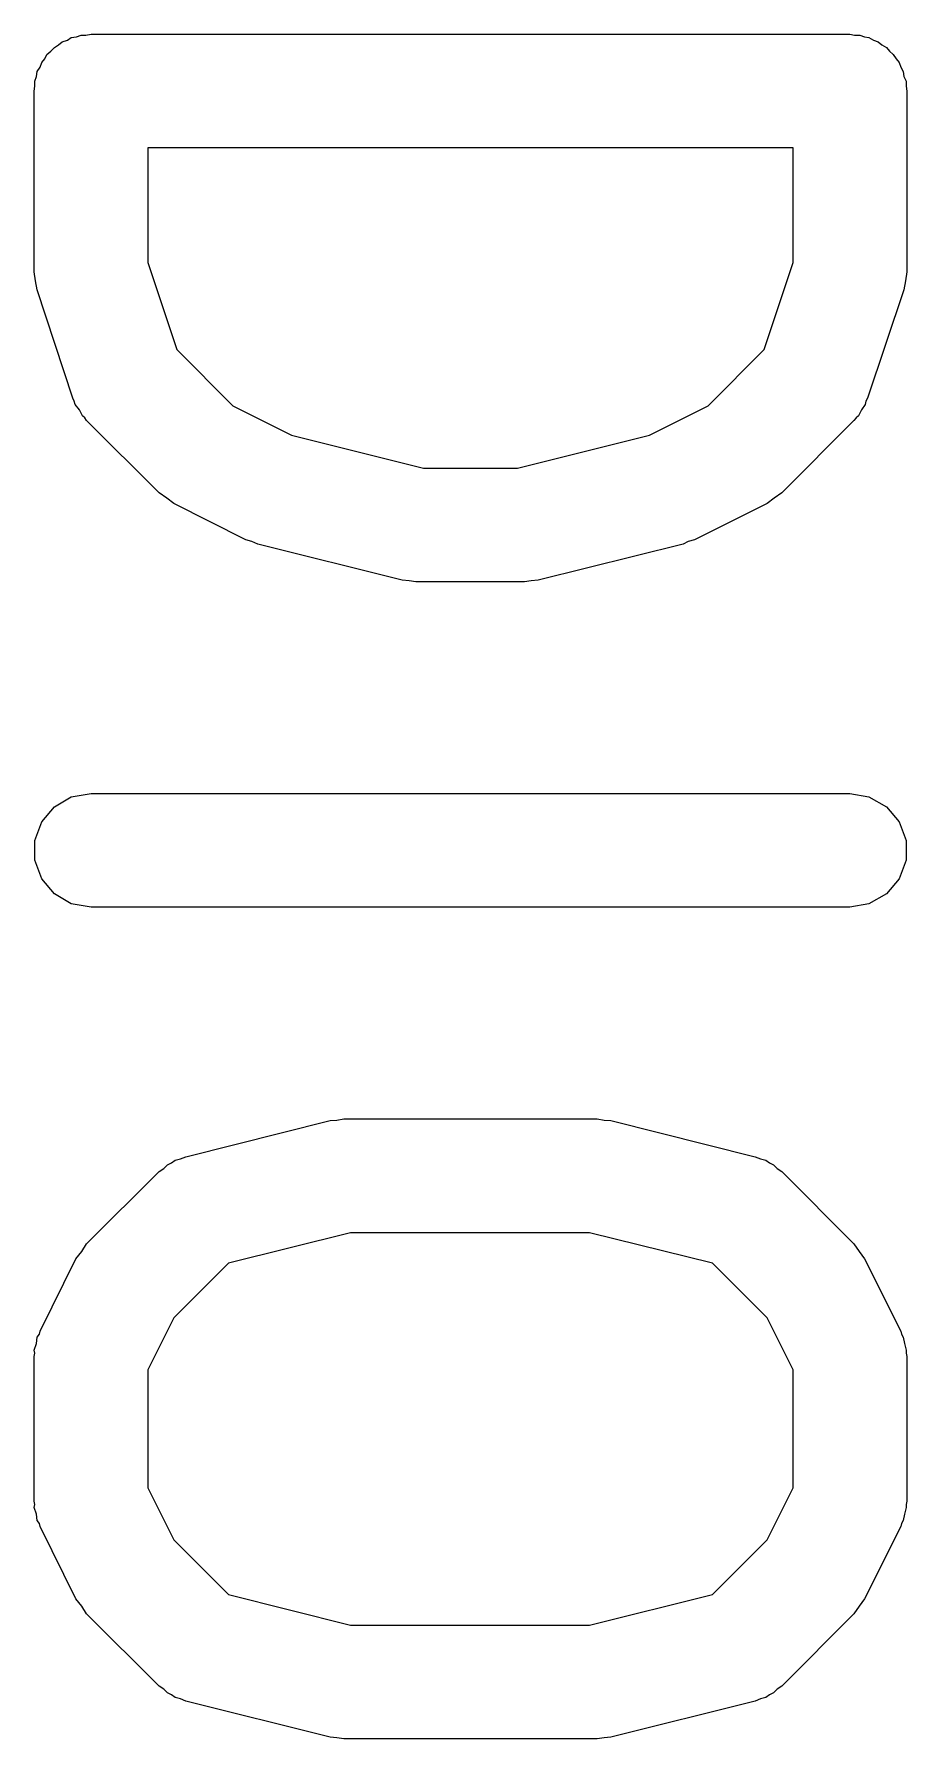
# Model space of a CAD drawing. Extents: x 26 to 276, y -105 to -8.
# Drawn here: x 199.819 to 200.969, y -59.109 to -56.863 of the extents above; entities that cross this region are included whole.
import ezdxf

# ---------------------------------------------------------------- set-up
doc = ezdxf.new("R2010")
doc.units = 0
doc.header["$MEASUREMENT"] = 0
doc.layers.add('BLACK', color=7, linetype='CONTINUOUS')

msp = doc.modelspace()

# ---------------------------------------------------------------- linework, layer by layer
at = {"layer": 'Black'}
for p, q in [((199.851, -56.8776), (199.856, -56.8734)), ((199.856, -56.8734), (199.863, -56.8711)), ((199.863, -56.8711), (199.868, -56.8679)), ((199.868, -56.8679), (199.875, -56.8667)), ((199.875, -56.8667), (199.881, -56.8645)), ((199.881, -56.8645), (199.887, -56.8645)), ((199.887, -56.8645), (199.894, -56.8633)), ((199.894, -56.8633), (200.894, -56.8633)), ((200.894, -56.8633), (200.9, -56.8645)), ((200.9, -56.8645), (200.907, -56.8645)), ((200.907, -56.8645), (200.913, -56.8667)), ((200.913, -56.8667), (200.919, -56.8679)), ((200.919, -56.8679), (200.925, -56.8711)), ((200.925, -56.8711), (200.931, -56.8734)), ((200.931, -56.8734), (200.936, -56.8776)), ((199.829, -56.9008), (199.833, -56.8958)), ((199.833, -56.8958), (199.836, -56.8901)), ((199.836, -56.8901), (199.841, -56.8859)), ((199.841, -56.8859), (199.846, -56.8809)), ((199.846, -56.8809), (199.851, -56.8776)), ((200.936, -56.8776), (200.942, -56.8809)), ((200.942, -56.8809), (200.946, -56.8859)), ((200.946, -56.8859), (200.951, -56.8901)), ((200.951, -56.8901), (200.955, -56.8958)), ((200.955, -56.8958), (200.959, -56.9008)), ((199.822, -56.9191), (199.823, -56.9127)), ((199.823, -56.9127), (199.827, -56.907)), ((199.827, -56.907), (199.829, -56.9008)), ((200.959, -56.9008), (200.961, -56.907)), ((200.961, -56.907), (200.964, -56.9127)), ((200.964, -56.9127), (200.965, -56.9191)), ((199.819, -56.9383), (199.82, -56.9319)), ((199.819, -57.1764), (199.819, -56.9383)), ((199.82, -56.9253), (199.822, -56.9191)), ((199.82, -56.9319), (199.82, -56.9253)), ((200.965, -56.9191), (200.968, -56.9253)), ((200.968, -56.9253), (200.968, -56.9319)), ((200.968, -56.9319), (200.969, -56.9383)), ((200.969, -56.9383), (200.969, -57.1764)), ((199.969, -57.0133), (199.969, -57.1643)), ((200.819, -57.0133), (199.969, -57.0133)), ((200.819, -57.1643), (200.819, -57.0133)), ((199.969, -57.1643), (200.007, -57.2788)), ((200.781, -57.2788), (200.819, -57.1643)), ((199.821, -57.1883), (199.819, -57.1764)), ((200.969, -57.1764), (200.967, -57.1883)), ((199.823, -57.2001), (199.821, -57.1883)), ((199.87, -57.343), (199.823, -57.2001)), ((200.965, -57.2001), (200.917, -57.343)), ((200.967, -57.1883), (200.965, -57.2001)), ((200.007, -57.2788), (200.081, -57.3529)), ((200.707, -57.3529), (200.781, -57.2788)), ((199.872, -57.3468), (199.87, -57.343)), ((200.917, -57.343), (200.915, -57.3468)), ((199.873, -57.351), (199.872, -57.3468)), ((199.879, -57.3582), (199.873, -57.351)), ((199.883, -57.3659), (199.879, -57.3582)), ((199.886, -57.3688), (199.883, -57.3659)), ((200.081, -57.3529), (200.158, -57.3914)), ((200.63, -57.3914), (200.707, -57.3529)), ((200.905, -57.3659), (200.902, -57.3688)), ((200.909, -57.3582), (200.905, -57.3659)), ((200.914, -57.351), (200.909, -57.3582)), ((200.915, -57.3468), (200.914, -57.351)), ((199.888, -57.3723), (199.886, -57.3688)), ((199.984, -57.4676), (199.888, -57.3723)), ((200.899, -57.3723), (200.804, -57.4676)), ((200.902, -57.3688), (200.899, -57.3723)), ((200.158, -57.3914), (200.332, -57.4348)), ((200.456, -57.4348), (200.63, -57.3914)), ((200.332, -57.4348), (200.456, -57.4348)), ((199.994, -57.4744), (199.984, -57.4676)), ((200.003, -57.4816), (199.994, -57.4744)), ((200.794, -57.4744), (200.785, -57.4816)), ((200.804, -57.4676), (200.794, -57.4744)), ((200.098, -57.5292), (200.003, -57.4816)), ((200.785, -57.4816), (200.689, -57.5292)), ((200.106, -57.5316), (200.098, -57.5292)), ((200.114, -57.5349), (200.106, -57.5316)), ((200.304, -57.5825), (200.114, -57.5349)), ((200.674, -57.5349), (200.483, -57.5825)), ((200.681, -57.5316), (200.674, -57.5349)), ((200.689, -57.5292), (200.681, -57.5316)), ((200.313, -57.5832), (200.304, -57.5825)), ((200.322, -57.5848), (200.313, -57.5832)), ((200.465, -57.5848), (200.322, -57.5848)), ((200.474, -57.5832), (200.465, -57.5848)), ((200.483, -57.5825), (200.474, -57.5832)), ((199.829, -57.9008), (199.846, -57.8809)), ((199.846, -57.8809), (199.868, -57.8679)), ((199.868, -57.8679), (199.894, -57.8633)), ((199.894, -57.8633), (200.894, -57.8633)), ((200.894, -57.8633), (200.919, -57.8679)), ((200.919, -57.8679), (200.942, -57.8809)), ((200.942, -57.8809), (200.959, -57.9008)), ((199.82, -57.9253), (199.829, -57.9008)), ((200.959, -57.9008), (200.968, -57.9253)), ((199.82, -57.9514), (199.82, -57.9253)), ((200.968, -57.9253), (200.968, -57.9514)), ((199.829, -57.9758), (199.82, -57.9514)), ((200.968, -57.9514), (200.959, -57.9758)), ((199.846, -57.9958), (199.829, -57.9758)), ((199.868, -58.0088), (199.846, -57.9958)), ((200.942, -57.9958), (200.919, -58.0088)), ((200.959, -57.9758), (200.942, -57.9958)), ((199.894, -58.0133), (199.868, -58.0088)), ((200.894, -58.0133), (199.894, -58.0133)), ((200.919, -58.0088), (200.894, -58.0133)), ((200.019, -58.3418), (200.209, -58.2941)), ((200.209, -58.2941), (200.218, -58.2935)), ((200.218, -58.2935), (200.227, -58.2919)), ((200.227, -58.2919), (200.561, -58.2919)), ((200.561, -58.2919), (200.57, -58.2935)), ((200.57, -58.2935), (200.579, -58.2941)), ((200.579, -58.2941), (200.769, -58.3418)), ((199.99, -58.3574), (199.995, -58.3524)), ((199.995, -58.3524), (200, -58.35)), ((200, -58.35), (200.005, -58.3465)), ((200.005, -58.3465), (200.012, -58.3447)), ((200.012, -58.3447), (200.019, -58.3418)), ((200.769, -58.3418), (200.776, -58.3447)), ((200.776, -58.3447), (200.783, -58.3465)), ((200.783, -58.3465), (200.788, -58.35)), ((200.788, -58.35), (200.793, -58.3524)), ((200.793, -58.3524), (200.798, -58.3574)), ((199.888, -58.4567), (199.984, -58.3615)), ((199.984, -58.3615), (199.99, -58.3574)), ((200.798, -58.3574), (200.804, -58.3615)), ((200.804, -58.3615), (200.899, -58.4567)), ((200.236, -58.4419), (200.075, -58.4822)), ((200.551, -58.4419), (200.236, -58.4419)), ((200.713, -58.4822), (200.551, -58.4419)), ((199.874, -58.4762), (199.882, -58.4666)), ((199.882, -58.4666), (199.888, -58.4567)), ((200.899, -58.4567), (200.906, -58.4666)), ((200.906, -58.4666), (200.913, -58.4762)), ((199.827, -58.5715), (199.874, -58.4762)), ((200.075, -58.4822), (200.003, -58.5542)), ((200.785, -58.5542), (200.713, -58.4822)), ((200.913, -58.4762), (200.961, -58.5715)), ((200.003, -58.5542), (199.969, -58.6227)), ((200.819, -58.6227), (200.785, -58.5542)), ((199.822, -58.588), (199.823, -58.5793)), ((199.823, -58.5793), (199.826, -58.5756)), ((199.826, -58.5756), (199.827, -58.5715)), ((200.961, -58.5715), (200.962, -58.5756)), ((200.962, -58.5756), (200.964, -58.5793)), ((200.964, -58.5793), (200.966, -58.588)), ((199.819, -58.5964), (199.822, -58.588)), ((199.82, -58.6007), (199.819, -58.5964)), ((199.819, -58.605), (199.82, -58.6007)), ((200.966, -58.588), (200.968, -58.5964)), ((200.968, -58.5964), (200.968, -58.6007)), ((200.968, -58.6007), (200.969, -58.605)), ((199.819, -58.7955), (199.819, -58.605)), ((199.969, -58.6227), (199.969, -58.7778)), ((200.819, -58.7778), (200.819, -58.6227)), ((200.969, -58.605), (200.969, -58.7955)), ((199.969, -58.7778), (200.003, -58.8463)), ((200.785, -58.8463), (200.819, -58.7778)), ((199.82, -58.7997), (199.819, -58.7955)), ((199.819, -58.804), (199.82, -58.7997)), ((199.822, -58.8125), (199.819, -58.804)), ((200.968, -58.804), (200.966, -58.8125)), ((200.969, -58.7955), (200.968, -58.7997)), ((200.968, -58.7997), (200.968, -58.804)), ((199.823, -58.8211), (199.822, -58.8125)), ((199.826, -58.8249), (199.823, -58.8211)), ((199.827, -58.829), (199.826, -58.8249)), ((200.962, -58.8249), (200.961, -58.829)), ((200.964, -58.8211), (200.962, -58.8249)), ((200.966, -58.8125), (200.964, -58.8211)), ((199.874, -58.9243), (199.827, -58.829)), ((200.003, -58.8463), (200.075, -58.9182)), ((200.713, -58.9182), (200.785, -58.8463)), ((200.961, -58.829), (200.913, -58.9243)), ((199.882, -58.9339), (199.874, -58.9243)), ((199.888, -58.9437), (199.882, -58.9339)), ((200.075, -58.9182), (200.236, -58.9586)), ((200.551, -58.9586), (200.713, -58.9182)), ((200.906, -58.9339), (200.899, -58.9437)), ((200.913, -58.9243), (200.906, -58.9339)), ((199.984, -59.039), (199.888, -58.9437)), ((200.236, -58.9586), (200.551, -58.9586)), ((200.899, -58.9437), (200.804, -59.039)), ((199.99, -59.0431), (199.984, -59.039)), ((199.995, -59.0481), (199.99, -59.0431)), ((200, -59.0505), (199.995, -59.0481)), ((200.005, -59.0539), (200, -59.0505)), ((200.788, -59.0505), (200.783, -59.0539)), ((200.793, -59.0481), (200.788, -59.0505)), ((200.798, -59.0431), (200.793, -59.0481)), ((200.804, -59.039), (200.798, -59.0431)), ((200.012, -59.0558), (200.005, -59.0539)), ((200.019, -59.0587), (200.012, -59.0558)), ((200.209, -59.1063), (200.019, -59.0587)), ((200.769, -59.0587), (200.579, -59.1063)), ((200.776, -59.0558), (200.769, -59.0587)), ((200.783, -59.0539), (200.776, -59.0558)), ((200.218, -59.107), (200.209, -59.1063)), ((200.227, -59.1086), (200.218, -59.107)), ((200.561, -59.1086), (200.227, -59.1086)), ((200.57, -59.107), (200.561, -59.1086)), ((200.579, -59.1063), (200.57, -59.107))]:
    msp.add_line(p, q, dxfattribs=at)

doc.saveas('drawing.dxf')
